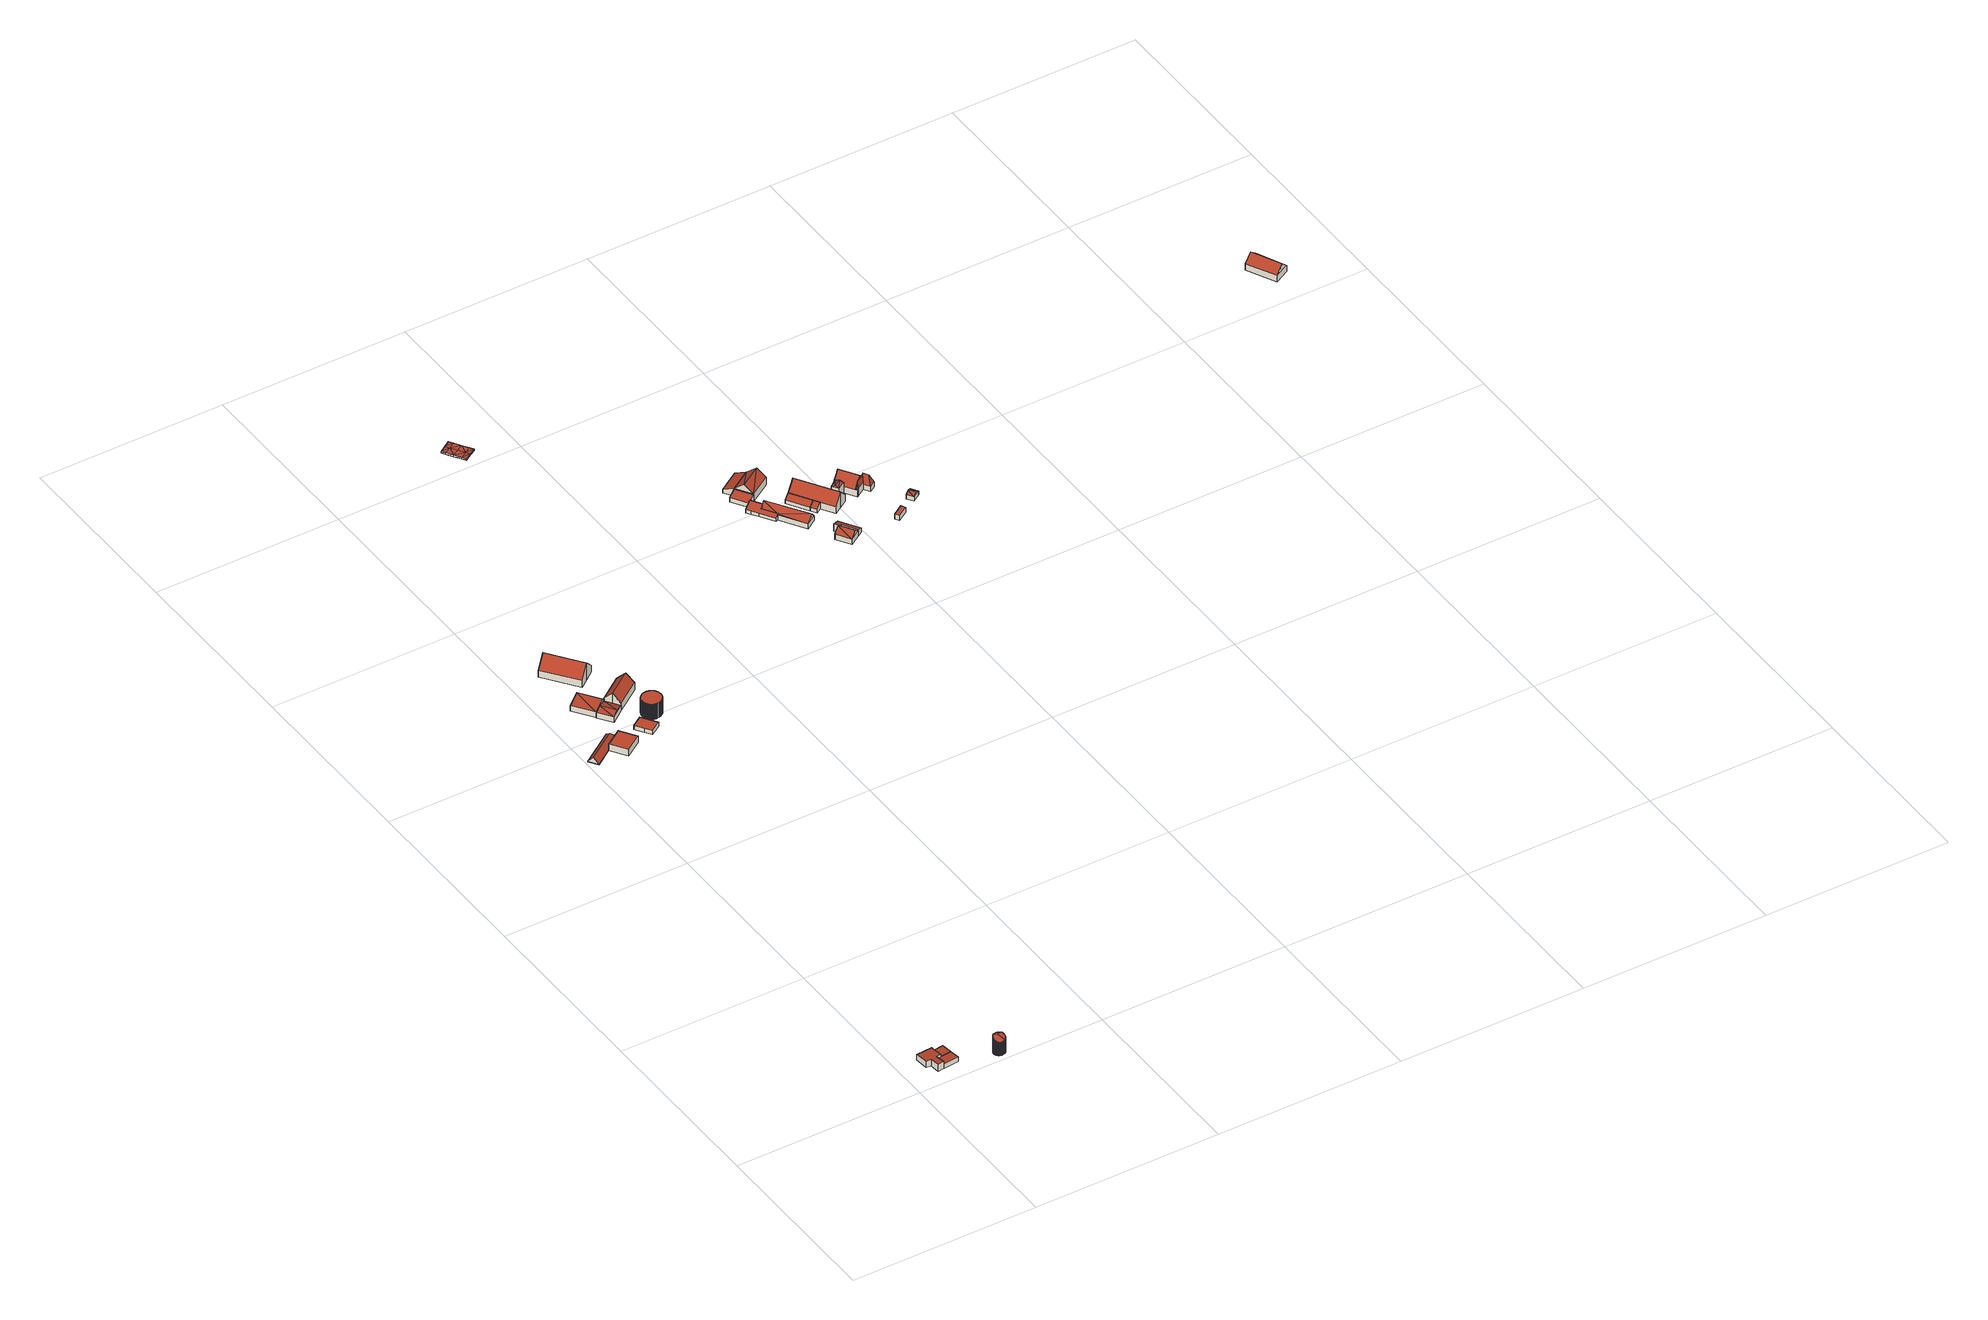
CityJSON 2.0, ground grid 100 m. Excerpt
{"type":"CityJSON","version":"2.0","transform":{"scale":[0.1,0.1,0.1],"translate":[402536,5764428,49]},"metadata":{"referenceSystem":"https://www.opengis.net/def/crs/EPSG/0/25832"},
"CityObjects":{
"building1":{"type":"Building","attributes":{"Gemeindeschluessel":"05515000","Geometrietyp2DReferenz":"3000","function":"31001_2700","roofType":"2100","measuredHeight":4.2},"geometry":[{"type":"Solid","lod":"2","boundaries":[[[[0,1,2,3]],[[4,5,1,0]],[[6,7,5,4]],[[8,9,7,6]],[[10,11,9,8]],[[12,13,11,10]],[[14,15,13,12]],[[16,17,15,14]],[[3,2,17,16]],[[14,12,10,8,6,4,0,3,16]],[[1,5,7,9,11,13,15,17,2]]]],"semantics":{"surfaces":[{"type":"WallSurface"},{"type":"RoofSurface"},{"type":"GroundSurface"}],"values":[[0,0,0,0,0,0,0,0,0,1,2]]}}]},
"building2":{"type":"Building","attributes":{"Gemeindeschluessel":"05515000","Geometrietyp2DReferenz":"3000","function":"31001_2460","roofType":"2100","measuredHeight":2.82},"geometry":[{"type":"Solid","lod":"2","boundaries":[[[[18,19,20,21]],[[22,23,19,18]],[[24,25,23,22]],[[26,27,25,24]],[[28,29,27,26]],[[30,31,29,28]],[[21,20,31,30]],[[28,26,24,22,18,21,30]],[[19,23,25,27,29,31,20]]]],"semantics":{"surfaces":[{"type":"WallSurface"},{"type":"RoofSurface"},{"type":"GroundSurface"}],"values":[[0,0,0,0,0,0,0,1,2]]}}]},
"building3":{"type":"Building","attributes":{"Gemeindeschluessel":"05515000","Geometrietyp2DReferenz":"3000","function":"51009_1610","roofType":"2100","measuredHeight":2.55},"geometry":[{"type":"Solid","lod":"2","boundaries":[[[[32,33,27,26]],[[34,35,33,32]],[[28,29,35,34]],[[26,27,29,28]],[[34,32,26,28]],[[33,35,29,27]]]],"semantics":{"surfaces":[{"type":"WallSurface"},{"type":"RoofSurface"},{"type":"GroundSurface"}],"values":[[0,0,0,0,1,2]]}}]},
"building4":{"type":"Building","attributes":{"Gemeindeschluessel":"05515000","Geometrietyp2DReferenz":"3000","function":"51003_1201","roofType":"5000","measuredHeight":9.7},"geometry":[{"type":"Solid","lod":"2","boundaries":[[[[36,37,38]],[[39,40,37,36]],[[41,42,40,39]],[[43,44,42,41]],[[45,46,44,43]],[[47,48,46,45]],[[49,50,48,47]],[[51,52,50,49]],[[53,54,52,51]],[[55,56,54,53]],[[57,58,56,55]],[[59,60,58,57]],[[61,62,60,59]],[[63,64,62,61]],[[65,66,64,63]],[[67,68,66,65]],[[69,70,68,67]],[[71,72,70,69]],[[73,74,72,71]],[[75,76,74,73]],[[77,78,76,75]],[[79,80,78,77]],[[81,82,80,79]],[[83,84,82,81]],[[85,86,84,83]],[[87,88,86,85]],[[89,90,88,87]],[[91,92,90,89]],[[93,94,92,91]],[[95,96,94,93]],[[97,98,96,95]],[[99,100,98,97]],[[101,102,100,99]],[[103,104,102,101]],[[105,106,104,103]],[[107,108,106,105]],[[109,110,108,107]],[[111,112,110,109]],[[113,114,112,111]],[[115,116,114,113]],[[117,118,116,115]],[[119,120,118,117]],[[121,122,120,119]],[[123,124,122,121]],[[125,126,124,123]],[[127,128,126,125]],[[129,130,128,127]],[[131,132,130,129]],[[133,134,132,131]],[[135,136,134,133]],[[137,138,136,135]],[[139,140,138,137]],[[141,142,140,139]],[[143,144,142,141]],[[145,146,144,143]],[[38,37,146,145]],[[103,101,99,97,95,93,91,147,148,119,117,115,113,111,109,107,105]],[[89,87,85,83,81,79,77,75,73,71,69,67,65,63,61,59,149,148,147]],[[119,148,149,57,55,53,51,49,47,45,43,41,39,36,38,145,143,141,139,137,135,133,131,129,127,125,123,121]],[[57,149,59]],[[89,147,91]],[[40,42,44,46,48,50,52,54,56,58,60,62,64,66,68,70,72,74,76,78,80,82,84,86,88,90,92,94,96,98,100,102,104,106,108,110,112,114,116,118,120,122,124,126,128,130,132,134,136,138,140,142,144,146,37]]]],"semantics":{"surfaces":[{"type":"WallSurface"},{"type":"RoofSurface"},{"type":"GroundSurface"}],"values":[[0,0,0,0,0,0,0,0,0,0,0,0,0,0,0,0,0,0,0,0,0,0,0,0,0,0,0,0,0,0,0,0,0,0,0,0,0,0,0,0,0,0,0,0,0,0,0,0,0,0,0,0,0,0,0,0,1,1,1,0,0,2]]}}]},
"building5":{"type":"Building","attributes":{"Gemeindeschluessel":"05515000","Geometrietyp2DReferenz":"3000","function":"51003_1201","roofType":"5000","measuredHeight":3.53},"geometry":[{"type":"Solid","lod":"2","boundaries":[[[[150,151,152,153]],[[154,155,151,150]],[[156,157,155,154]],[[158,159,157,156]],[[153,152,159,158]],[[156,154,150,160,161]],[[150,153,160]],[[158,161,160,153]],[[161,158,156]],[[151,155,157,159,152]]]],"semantics":{"surfaces":[{"type":"WallSurface"},{"type":"RoofSurface"},{"type":"GroundSurface"}],"values":[[0,0,0,0,0,1,1,1,0,2]]}}]},
"building6":{"type":"Building","attributes":{"Gemeindeschluessel":"05515000","Geometrietyp2DReferenz":"3000","function":"31001_2700","roofType":"1000","measuredHeight":3.79},"geometry":[{"type":"Solid","lod":"2","boundaries":[[[[162,155,163,164]],[[165,151,155,162]],[[166,167,151,165]],[[164,163,167,166]],[[165,162,164,166]],[[155,151,167,163]]]],"semantics":{"surfaces":[{"type":"WallSurface"},{"type":"RoofSurface"},{"type":"GroundSurface"}],"values":[[0,0,0,0,1,2]]}}]},
"building7":{"type":"Building","attributes":{"Gemeindeschluessel":"05515000","Geometrietyp2DReferenz":"3000","function":"31001_2700","roofType":"3100","measuredHeight":5.2},"geometry":[{"type":"Solid","lod":"2","boundaries":[[[[168,169,170,171]],[[172,173,169,168]],[[174,175,173,172]],[[171,170,175,174]],[[168,176,172]],[[174,177,171]],[[171,177,176]],[[176,168,171]],[[177,174,172]],[[172,176,177]],[[169,173,175,170]]]],"semantics":{"surfaces":[{"type":"WallSurface"},{"type":"RoofSurface"},{"type":"GroundSurface"}],"values":[[0,0,0,0,0,0,1,1,1,1,2]]}}]},
"building8":{"type":"Building","attributes":{"Gemeindeschluessel":"05515000","Geometrietyp2DReferenz":"3000","function":"31001_2700","roofType":"3100","measuredHeight":4.44},"geometry":[{"type":"Solid","lod":"2","boundaries":[[[[178,179,180,181]],[[182,183,179,178]],[[184,185,183,182]],[[181,180,185,184]],[[178,186,182]],[[184,187,181]],[[186,178,181]],[[181,187,186]],[[182,186,187]],[[187,184,182]],[[179,183,185,180]]]],"semantics":{"surfaces":[{"type":"WallSurface"},{"type":"RoofSurface"},{"type":"GroundSurface"}],"values":[[0,0,0,0,0,0,1,1,1,1,2]]}}]},
"building9":{"type":"Building","attributes":{"Gemeindeschluessel":"05515000","Geometrietyp2DReferenz":"3000","function":"31001_2700","roofType":"1000","measuredHeight":2.48},"geometry":[{"type":"Solid","lod":"2","boundaries":[[[[188,189,190,191]],[[192,193,189,188]],[[194,195,193,192]],[[196,197,195,194]],[[191,190,197,196]],[[194,192,188,191,196]],[[189,193,195,197,190]]]],"semantics":{"surfaces":[{"type":"WallSurface"},{"type":"RoofSurface"},{"type":"GroundSurface"}],"values":[[0,0,0,0,0,1,2]]}}]},
"building10":{"type":"Building","attributes":{"Gemeindeschluessel":"05515000","Geometrietyp2DReferenz":"3000","function":"31001_1000","roofType":"3100","measuredHeight":10.06},"address":[{"country":"Germany","locality":"Münster","thoroughfareNumber":"19","thoroughfareName":"Luntenstiege"}],"geometry":[{"type":"Solid","lod":"2","boundaries":[[[[198,199,200,201]],[[202,203,199,198]],[[204,205,203,202]],[[206,207,205,204]],[[208,209,207,206]],[[210,211,209,208]],[[212,213,211,210]],[[201,200,213,212]],[[206,204,202,208]],[[198,201,212,210,208,202]],[[199,203,205,207,209,211,213,200]]]],"semantics":{"surfaces":[{"type":"WallSurface"},{"type":"RoofSurface"},{"type":"GroundSurface"}],"values":[[0,0,0,0,0,0,0,0,1,1,2]]}}]},
"building11":{"type":"Building","attributes":{"Gemeindeschluessel":"05515000","Geometrietyp2DReferenz":"3000","function":"31001_2700","roofType":"5000","measuredHeight":8.84},"geometry":[{"type":"Solid","lod":"2","boundaries":[[[[214,215,216,217]],[[218,219,215,214]],[[220,221,219,218]],[[222,179,221,220]],[[223,224,179,222]],[[225,180,224,223]],[[226,227,180,225]],[[217,216,227,226]],[[222,220,218,223]],[[214,217,226,225,223,218]],[[215,219,221,179,224,180,227,216]]]],"semantics":{"surfaces":[{"type":"WallSurface"},{"type":"RoofSurface"},{"type":"GroundSurface"}],"values":[[0,0,0,0,0,0,0,0,1,1,2]]}}]},
"building12":{"type":"Building","attributes":{"Gemeindeschluessel":"05515000","Geometrietyp2DReferenz":"3000","function":"51003_1201","roofType":"1000","measuredHeight":9},"geometry":[{"type":"Solid","lod":"2","boundaries":[[[[228,229,230,231]],[[232,233,229,228]],[[234,235,233,232]],[[236,237,235,234]],[[238,239,237,236]],[[240,241,239,238]],[[242,243,241,240]],[[244,245,243,242]],[[246,247,245,244]],[[248,249,247,246]],[[250,251,249,248]],[[252,253,251,250]],[[254,255,253,252]],[[256,257,255,254]],[[258,259,257,256]],[[260,261,259,258]],[[262,263,261,260]],[[264,265,263,262]],[[266,267,265,264]],[[268,269,267,266]],[[270,271,269,268]],[[272,273,271,270]],[[274,275,273,272]],[[276,277,275,274]],[[278,279,277,276]],[[280,281,279,278]],[[282,283,281,280]],[[284,285,283,282]],[[286,287,285,284]],[[288,289,287,286]],[[290,291,289,288]],[[292,293,291,290]],[[294,295,293,292]],[[296,297,295,294]],[[298,299,297,296]],[[300,301,299,298]],[[302,303,301,300]],[[304,305,303,302]],[[306,307,305,304]],[[308,309,307,306]],[[310,311,309,308]],[[312,313,311,310]],[[314,315,313,312]],[[316,317,315,314]],[[318,319,317,316]],[[320,321,319,318]],[[322,323,321,320]],[[324,325,323,322]],[[326,327,325,324]],[[328,329,327,326]],[[330,331,329,328]],[[332,333,331,330]],[[334,335,333,332]],[[336,337,335,334]],[[338,339,337,336]],[[340,341,339,338]],[[342,343,341,340]],[[344,345,343,342]],[[346,347,345,344]],[[348,349,347,346]],[[350,351,349,348]],[[352,353,351,350]],[[354,355,353,352]],[[356,357,355,354]],[[358,359,357,356]],[[360,361,359,358]],[[362,363,361,360]],[[364,365,363,362]],[[366,367,365,364]],[[368,369,367,366]],[[370,371,369,368]],[[231,230,371,370]],[[368,366,364,362,360,358,356,354,352,350,348,346,344,342,340,338,336,334,332,330,328,326,324,322,320,318,316,314,312,310,308,306,304,302,300,298,296,294,292,290,288,286,284,282,280,278,276,274,272,270,268,266,264,262,260,258,256,254,252,250,248,246,244,242,240,238,236,234,232,228,231,370]],[[229,233,235,237,239,241,243,245,247,249,251,253,255,257,259,261,263,265,267,269,271,273,275,277,279,281,283,285,287,289,291,293,295,297,299,301,303,305,307,309,311,313,315,317,319,321,323,325,327,329,331,333,335,337,339,341,343,345,347,349,351,353,355,357,359,361,363,365,367,369,371,230]]]],"semantics":{"surfaces":[{"type":"WallSurface"},{"type":"RoofSurface"},{"type":"GroundSurface"}],"values":[[0,0,0,0,0,0,0,0,0,0,0,0,0,0,0,0,0,0,0,0,0,0,0,0,0,0,0,0,0,0,0,0,0,0,0,0,0,0,0,0,0,0,0,0,0,0,0,0,0,0,0,0,0,0,0,0,0,0,0,0,0,0,0,0,0,0,0,0,0,0,0,0,1,2]]}}]},
"building13":{"type":"Building","attributes":{"Gemeindeschluessel":"05515000","Geometrietyp2DReferenz":"3000","function":"31001_2700","roofType":"2100","measuredHeight":2.66},"geometry":[{"type":"Solid","lod":"2","boundaries":[[[[372,373,374,375]],[[376,377,373,372]],[[378,379,377,376]],[[375,374,379,378]],[[376,372,375,378]],[[373,377,379,374]]]],"semantics":{"surfaces":[{"type":"WallSurface"},{"type":"RoofSurface"},{"type":"GroundSurface"}],"values":[[0,0,0,0,1,2]]}}]},
"building14":{"type":"Building","attributes":{"Geometrietyp2DReferenz":"2000","Gemeindeschluessel":"05515000","function":"53001_1800","roofType":"9999","measuredHeight":1},"geometry":[{"type":"Solid","lod":"2","boundaries":[[[[380,381,382]],[[381,383,382]],[[384,385,380]],[[385,381,380]],[[386,387,384]],[[387,385,384]],[[388,389,386]],[[389,387,386]],[[390,391,388]],[[391,389,388]],[[392,393,390]],[[393,391,390]],[[394,395,392]],[[395,393,392]],[[396,397,394]],[[397,395,394]],[[398,399,396]],[[399,397,396]],[[400,401,398]],[[401,399,398]],[[402,403,400]],[[403,401,400]],[[404,405,402]],[[405,403,402]],[[382,383,404]],[[383,405,404]],[[406,383,385]],[[385,383,381]],[[407,406,387]],[[387,406,385]],[[408,407,387]],[[408,387,389]],[[393,408,391]],[[391,408,389]],[[403,405,406]],[[406,405,383]],[[401,403,406]],[[401,406,407]],[[401,407,399]],[[393,397,408]],[[399,407,408]],[[399,408,397]],[[395,397,393]],[[409,384,382]],[[384,380,382]],[[410,386,409]],[[386,384,409]],[[411,386,410]],[[411,388,386]],[[392,390,411]],[[390,388,411]],[[402,409,404]],[[409,382,404]],[[400,409,402]],[[400,410,409]],[[400,398,410]],[[398,411,410]],[[398,396,411]],[[394,392,396]],[[392,411,396]]]],"semantics":{"surfaces":[{"type":"WallSurface"},{"type":"GroundSurface"},{"type":"RoofSurface"}],"values":[[0,0,0,0,0,0,0,0,0,0,0,0,0,0,0,0,0,0,0,0,0,0,0,0,0,0,1,1,1,1,1,1,1,1,1,1,1,1,1,1,1,1,1,2,2,2,2,2,2,2,2,2,2,2,2,2,2,2,2,2]]}}]},
"building15":{"type":"Building","attributes":{"Gemeindeschluessel":"05515000","Geometrietyp2DReferenz":"3000","function":"51009_1610","roofType":"5000","measuredHeight":4.32},"geometry":[{"type":"Solid","lod":"2","boundaries":[[[[412,413,414,415]],[[416,417,413,412]],[[418,419,417,416]],[[420,421,419,418]],[[422,423,421,420]],[[424,425,423,422]],[[426,427,425,424]],[[428,429,427,426]],[[415,414,429,428]],[[416,412,415,430,431,424,422,420,418]],[[428,426,431,430]],[[428,430,415]],[[424,431,426]],[[413,417,419,421,423,425,427,429,414]]]],"semantics":{"surfaces":[{"type":"WallSurface"},{"type":"RoofSurface"},{"type":"GroundSurface"}],"values":[[0,0,0,0,0,0,0,0,0,1,1,0,0,2]]}}]},
"building16":{"type":"Building","attributes":{"Gemeindeschluessel":"05515000","Geometrietyp2DReferenz":"3000","function":"31001_2700","roofType":"2100","measuredHeight":4.24},"geometry":[{"type":"Solid","lod":"2","boundaries":[[[[432,433,434,435]],[[436,437,433,432]],[[438,439,437,436]],[[440,441,439,438]],[[435,434,441,440]],[[438,436,432,435,440]],[[433,437,439,441,434]]]],"semantics":{"surfaces":[{"type":"WallSurface"},{"type":"RoofSurface"},{"type":"GroundSurface"}],"values":[[0,0,0,0,0,1,2]]}}]},
"building17":{"type":"Building","attributes":{"Gemeindeschluessel":"05515000","Geometrietyp2DReferenz":"3000","function":"31001_2700","roofType":"5000","measuredHeight":5.82},"geometry":[{"type":"Solid","lod":"2","boundaries":[[[[442,443,444,445]],[[446,447,443,442]],[[448,449,447,446]],[[450,451,449,448]],[[452,453,451,450]],[[445,444,453,452]],[[450,446,454]],[[450,454,455]],[[455,452,450]],[[450,448,446]],[[442,445,455]],[[455,454,442]],[[442,454,446]],[[452,455,445]],[[443,447,449,451,453,444]]]],"semantics":{"surfaces":[{"type":"WallSurface"},{"type":"RoofSurface"},{"type":"GroundSurface"}],"values":[[0,0,0,0,0,0,1,1,1,1,1,1,0,0,2]]}}]},
"building18":{"type":"Building","attributes":{"Gemeindeschluessel":"05515000","Geometrietyp2DReferenz":"3000","function":"51009_1610","roofType":"2100","measuredHeight":4.45},"geometry":[{"type":"Solid","lod":"2","boundaries":[[[[456,457,458,459]],[[460,433,457,456]],[[461,462,433,460]],[[459,458,462,461]],[[460,456,459,461]],[[457,433,462,458]]]],"semantics":{"surfaces":[{"type":"WallSurface"},{"type":"RoofSurface"},{"type":"GroundSurface"}],"values":[[0,0,0,0,1,2]]}}]},
"building19":{"type":"Building","attributes":{"Gemeindeschluessel":"05515000","Geometrietyp2DReferenz":"3000","function":"31001_2700","roofType":"5000","measuredHeight":8.55},"geometry":[{"type":"Solid","lod":"2","boundaries":[[[[463,464,465,456]],[[466,467,464,463]],[[468,469,467,466]],[[460,470,469,468]],[[456,465,470,460]],[[463,471,472]],[[463,456,460,471]],[[466,472,468]],[[471,468,472]],[[472,466,463]],[[471,460,468]],[[464,467,469,470,465]]]],"semantics":{"surfaces":[{"type":"WallSurface"},{"type":"RoofSurface"},{"type":"GroundSurface"}],"values":[[0,0,0,0,0,1,1,1,1,0,0,2]]}}]},
"building20":{"type":"Building","attributes":{"Gemeindeschluessel":"05515000","Geometrietyp2DReferenz":"3000","function":"31001_2460","roofType":"3100","measuredHeight":5.97},"geometry":[{"type":"Solid","lod":"2","boundaries":[[[[473,474,475,476]],[[477,478,474,473]],[[479,480,478,477]],[[481,482,480,479]],[[476,475,482,481]],[[481,483,484]],[[484,476,481]],[[483,479,477]],[[477,485,484,483]],[[484,485,473,476]],[[485,477,473]],[[483,481,479]],[[474,478,480,482,475]]]],"semantics":{"surfaces":[{"type":"WallSurface"},{"type":"RoofSurface"},{"type":"GroundSurface"}],"values":[[0,0,0,0,0,1,1,1,1,0,0,0,2]]}}]},
"building21":{"type":"Building","attributes":{"Gemeindeschluessel":"05515000","Geometrietyp2DReferenz":"3000","function":"51009_1610","roofType":"2100","measuredHeight":4.4},"geometry":[{"type":"Solid","lod":"2","boundaries":[[[[485,474,478,486]],[[487,488,474,485]],[[489,490,488,487]],[[491,492,490,489]],[[493,480,492,491]],[[486,478,480,493]],[[491,489,487,485,486,493]],[[474,488,490,492,480,478]]]],"semantics":{"surfaces":[{"type":"WallSurface"},{"type":"RoofSurface"},{"type":"GroundSurface"}],"values":[[0,0,0,0,0,0,1,2]]}}]},
"building22":{"type":"Building","attributes":{"Gemeindeschluessel":"05515000","Geometrietyp2DReferenz":"3000","function":"51009_1610","roofType":"2100","measuredHeight":4.05},"geometry":[{"type":"Solid","lod":"2","boundaries":[[[[494,495,496,497]],[[498,499,495,494]],[[500,501,499,498]],[[497,496,501,500]],[[498,494,497,500]],[[495,499,501,496]]]],"semantics":{"surfaces":[{"type":"WallSurface"},{"type":"RoofSurface"},{"type":"GroundSurface"}],"values":[[0,0,0,0,1,2]]}}]},
"building23":{"type":"Building","attributes":{"Gemeindeschluessel":"05515000","Geometrietyp2DReferenz":"3000","function":"31001_1000"},"address":[{"country":"Germany","locality":"Münster","thoroughfareNumber":"8","thoroughfareName":"Luntenstiege"}],"children":["building23-1","building23-2"]},
"building23-1":{"type":"BuildingPart","attributes":{"roofType":"3100","measuredHeight":8.98},"parents":["building23"],"geometry":[{"type":"Solid","lod":"2","boundaries":[[[[502,503,504,505]],[[506,507,503,502]],[[508,509,507,506]],[[510,496,509,508]],[[511,501,496,510]],[[512,513,514,515]],[[516,517,513,512]],[[518,519,517,516]],[[520,521,519,518]],[[505,504,521,520]],[[512,515,511,510,508,506,516]],[[502,505,520,518,516,506]],[[503,507,509,496,501,514,513,517,519,521,504]],[[514,501,511,515]]]],"semantics":{"surfaces":[{"type":"WallSurface"},{"type":"RoofSurface"},{"type":"GroundSurface"},{"type":"ClosureSurface"}],"values":[[0,0,0,0,0,0,0,0,0,0,1,1,2,3]]}}]},
"building23-2":{"type":"BuildingPart","attributes":{"roofType":"2100","measuredHeight":4.05},"parents":["building23"],"geometry":[{"type":"Solid","lod":"2","boundaries":[[[[522,515,514,523,524]],[[498,499,501,511,500]],[[524,523,499,498]],[[500,522,524,498]],[[514,501,499,523]],[[511,515,522,500]],[[501,514,515,511]]]],"semantics":{"surfaces":[{"type":"WallSurface"},{"type":"RoofSurface"},{"type":"GroundSurface"},{"type":"ClosureSurface"}],"values":[[0,0,0,1,2,0,3]]}}]},
"building24":{"type":"Building","attributes":{"Gemeindeschluessel":"05515000","Geometrietyp2DReferenz":"3000","function":"31001_1000"},"address":[{"country":"Germany","locality":"Münster","thoroughfareNumber":"8a","thoroughfareName":"Luntenstiege"}],"children":["building24-1","building24-2","building24-3"]},
"building24-1":{"type":"BuildingPart","attributes":{"roofType":"3100","measuredHeight":6.98},"parents":["building24"],"geometry":[{"type":"Solid","lod":"2","boundaries":[[[[525,526,527,528,529]],[[530,531,532,533,534]],[[529,528,531,530]],[[525,535,534]],[[530,536,529]],[[536,535,525]],[[525,529,536]],[[530,534,535]],[[535,536,530]],[[527,532,531,528]],[[526,525,534,533]],[[532,527,526,533]]]],"semantics":{"surfaces":[{"type":"WallSurface"},{"type":"RoofSurface"},{"type":"GroundSurface"},{"type":"ClosureSurface"}],"values":[[0,0,0,0,0,1,1,1,1,2,0,3]]}}]},
"building24-2":{"type":"BuildingPart","attributes":{"roofType":"3100","measuredHeight":8.73},"parents":["building24"],"geometry":[{"type":"Solid","lod":"2","boundaries":[[[[533,532,537,538]],[[539,540,527,526]],[[541,542,540,539]],[[543,544,542,541]],[[545,546,547,544,543]],[[548,549,550,551,552]],[[553,554,549,548]],[[555,556,554,553]],[[538,537,556,555]],[[552,557,558,545,543,541,548]],[[539,526,533,538,555,553,548,541]],[[532,527,540,542,544,547,550,549,554,556,537]],[[527,532,533,526]],[[557,552,551]],[[545,558,546]],[[550,547,546,551]],[[546,558,557,551]]]],"semantics":{"surfaces":[{"type":"WallSurface"},{"type":"RoofSurface"},{"type":"GroundSurface"},{"type":"ClosureSurface"}],"values":[[0,0,0,0,0,0,0,0,0,1,1,2,3,0,0,3,3]]}}]},
"building24-3":{"type":"BuildingPart","attributes":{"roofType":"5000","measuredHeight":7.95},"parents":["building24"],"geometry":[{"type":"Solid","lod":"2","boundaries":[[[[559,560,561,562]],[[563,564,560,559]],[[551,550,564,563]],[[562,561,547,546]],[[557,551,563,559,565,566]],[[559,562,565]],[[546,558,566,565,562]],[[560,564,550,547,561]],[[550,551,546,547]],[[557,566,558]],[[551,557,558,546]]]],"semantics":{"surfaces":[{"type":"WallSurface"},{"type":"RoofSurface"},{"type":"GroundSurface"},{"type":"ClosureSurface"}],"values":[[0,0,0,0,1,1,1,2,3,0,3]]}}]},
"building25":{"type":"Building","attributes":{"Gemeindeschluessel":"05515000","Geometrietyp2DReferenz":"3000","function":"31001_2740","roofType":"1000","measuredHeight":3},"geometry":[{"type":"Solid","lod":"2","boundaries":[[[[567,568,569,570]],[[571,572,568,567]],[[573,574,572,571]],[[570,569,574,573]],[[571,567,570,573]],[[568,572,574,569]]]],"semantics":{"surfaces":[{"type":"WallSurface"},{"type":"RoofSurface"},{"type":"GroundSurface"}],"values":[[0,0,0,0,1,2]]}}]},
"building26":{"type":"Building","attributes":{"Gemeindeschluessel":"05515000","Geometrietyp2DReferenz":"3000","function":"51009_1610","roofType":"5000","measuredHeight":8.45},"geometry":[{"type":"Solid","lod":"2","boundaries":[[[[553,575,576,555]],[[577,578,575,553]],[[579,580,578,577]],[[555,576,580,579]],[[579,577,581]],[[581,577,553,582]],[[553,555,582]],[[582,555,579,581]],[[575,578,580,576]]]],"semantics":{"surfaces":[{"type":"WallSurface"},{"type":"RoofSurface"},{"type":"GroundSurface"}],"values":[[0,0,0,0,0,1,1,1,2]]}}]},
"building27":{"type":"Building","attributes":{"Gemeindeschluessel":"05515000","Geometrietyp2DReferenz":"3000","function":"31001_1310","roofType":"3100","measuredHeight":3.65},"geometry":[{"type":"Solid","lod":"2","boundaries":[[[[583,584,585,586]],[[587,588,584,583]],[[589,590,588,587]],[[586,585,590,589]],[[583,591,587]],[[589,592,586]],[[586,592,591]],[[591,583,586]],[[592,589,587]],[[587,591,592]],[[584,588,590,585]]]],"semantics":{"surfaces":[{"type":"WallSurface"},{"type":"RoofSurface"},{"type":"GroundSurface"}],"values":[[0,0,0,0,0,0,1,1,1,1,2]]}}]},
"building28":{"type":"Building","attributes":{"Gemeindeschluessel":"05515000","Geometrietyp2DReferenz":"3000","function":"31001_2700","roofType":"5000","measuredHeight":7.68},"geometry":[{"type":"Solid","lod":"2","boundaries":[[[[593,594,595,596]],[[597,598,594,593]],[[599,600,598,597]],[[596,595,600,599]],[[601,602,593,596]],[[601,599,597]],[[597,602,601]],[[599,601,596]],[[593,602,597]],[[594,598,600,595]]]],"semantics":{"surfaces":[{"type":"WallSurface"},{"type":"RoofSurface"},{"type":"GroundSurface"}],"values":[[0,0,0,0,1,1,1,0,0,2]]}}]}
},
"vertices":[
[138,55,80],[138,55,38],[170,58,38],[170,58,80],[133,106,76],[133,106,38],[106,107,76],[106,107,38],[99,179,70],[99,179,38],[185,185,70],[185,185,38],[186,173,71],[186,173,38],[191,114,76],[191,114,38],[165,111,76],[165,111,38],
[173,59,67],[173,59,39],[173,56,39],[173,56,67],[170,58,67],[170,58,39],[165,111,64],[165,111,39],[191,114,64],[191,114,39],[249,120,64],[249,120,39],[255,65,67],[255,65,39],
[186,173,61],[186,173,39],[243,179,61],[243,179,39],
[432,17,115],[432,17,32],[432,17,114],[430,19,115],[430,19,32],[430,22,116],[430,22,32],[429,24,117],[429,24,32],[428,27,118],[428,27,32],[428,30,120],[428,30,32],[428,34,121],[428,34,32],[428,37,123],[428,37,32],[429,41,124],[429,41,32],[431,44,126],[431,44,32],[433,48,128],[433,48,32],[435,51,129],[435,51,32],[438,54,128],[438,54,32],[442,57,127],[442,57,32],[446,59,126],[446,59,32],[450,60,125],[450,60,32],[454,61,125],[454,61,32],[458,62,125],[458,62,32],[462,61,124],[462,61,32],[466,61,124],[466,61,32],[469,59,124],[469,59,32],[472,58,124],[472,58,32],[475,56,124],[475,56,32],[477,54,125],[477,54,32],[479,53,125],[479,53,32],[481,51,125],[481,51,32],[483,49,126],[483,49,32],[484,47,125],[484,47,32],[485,45,124],[485,45,32],[486,42,124],[486,42,32],[487,40,123],[487,40,32],[487,37,122],[487,37,32],[488,34,121],[488,34,32],[488,31,120],[488,31,32],[488,28,119],[488,28,32],[487,24,118],[487,24,32],[486,20,117],[486,20,32],[484,17,116],[484,17,32],[482,13,116],[482,13,32],[479,10,115],[479,10,32],[475,7,115],[475,7,32],[472,5,115],[472,5,32],[468,3,114],[468,3,32],[463,2,113],[463,2,32],[459,2,112],[459,2,32],[455,2,111],[455,2,32],[451,2,111],[451,2,32],[448,3,111],[448,3,32],[445,5,111],[445,5,32],[442,6,111],[442,6,32],[439,8,112],[439,8,32],[437,10,112],[437,10,32],[435,12,113],[435,12,32],[434,14,113],[434,14,32],[432,16,114],[432,16,32],[483,48,126],[456,43,129],[434,50,129],
[223,2942,22],[223,2942,20],[188,2990,20],[188,2990,22],[133,2881,22],[133,2881,20],[39,2816,22],[39,2816,20],[6,2864,22],[6,2864,20],[181,2949,56],[23,2840,55],
[133,2881,58],[190,2798,20],[190,2798,58],[223,2942,58],[279,2859,58],[279,2859,20],
[138,3220,54],[138,3220,22],[213,3115,22],[213,3115,54],[216,3275,54],[216,3275,22],[291,3170,54],[291,3170,22],[202,3265,74],[276,3160,74],
[339,3097,52],[339,3097,21],[290,3169,21],[290,3169,52],[264,3043,52],[264,3043,21],[213,3115,52],[213,3115,21],[295,3066,65],[245,3137,65],
[369,2986,45],[369,2986,20],[314,2950,20],[314,2950,45],[423,2908,45],[423,2908,20],[367,2872,45],[367,2872,20],[345,2904,45],[345,2904,20],
[372,3408,64],[372,3408,23],[251,3570,23],[251,3570,64],[324,3372,123],[324,3372,23],[276,3336,64],[276,3336,23],[146,3509,64],[146,3509,23],[194,3545,123],[194,3545,23],[199,3549,117],[199,3549,23],[208,3537,117],[208,3537,23],
[421,3265,64],[421,3265,21],[289,3171,21],[289,3171,65],[447,3228,109],[447,3228,21],[473,3191,65],[473,3191,21],[339,3097,65],[314,3134,109],[314,3134,21],[290,3169,67],[291,3170,67],[291,3170,21],
[499,2999,111],[499,2999,21],[499,3004,21],[499,3004,111],[497,2995,111],[497,2995,21],[496,2990,111],[496,2990,21],[493,2985,111],[493,2985,21],[490,2981,111],[490,2981,21],[487,2976,111],[487,2976,21],[483,2972,111],[483,2972,21],[478,2969,111],[478,2969,21],[474,2966,111],[474,2966,21],[468,2963,111],[468,2963,21],[463,2961,111],[463,2961,21],[458,2960,111],[458,2960,21],[452,2960,111],[452,2960,21],[447,2959,111],[447,2959,21],[442,2960,111],[442,2960,21],[437,2961,111],[437,2961,21],[432,2962,111],[432,2962,21],[428,2964,111],[428,2964,21],[424,2966,111],[424,2966,21],[420,2968,111],[420,2968,21],[417,2971,111],[417,2971,21],[414,2973,111],[414,2973,21],[412,2976,111],[412,2976,21],[409,2978,111],[409,2978,21],[407,2981,111],[407,2981,21],[406,2983,111],[406,2983,21],[405,2985,111],[405,2985,21],[404,2987,111],[404,2987,21],[402,2989,111],[402,2989,21],[401,2992,111],[401,2992,21],[400,2996,111],[400,2996,21],[399,2999,111],[399,2999,21],[398,3003,111],[398,3003,21],[398,3007,111],[398,3007,21],[398,3011,111],[398,3011,21],[398,3015,111],[398,3015,21],[399,3020,111],[399,3020,21],[400,3025,111],[400,3025,21],[402,3029,111],[402,3029,21],[404,3034,111],[404,3034,21],[406,3039,111],[406,3039,21],[410,3043,111],[410,3043,21],[414,3047,111],[414,3047,21],[418,3051,111],[418,3051,21],[423,3054,111],[423,3054,21],[428,3057,111],[428,3057,21],[433,3059,111],[433,3059,21],[438,3060,111],[438,3060,21],[444,3061,111],[444,3061,21],[449,3061,111],[449,3061,21],[454,3061,111],[454,3061,21],[459,3060,111],[459,3060,21],[464,3059,111],[464,3059,21],[469,3057,111],[469,3057,21],[473,3056,111],[473,3056,21],[476,3053,111],[476,3053,21],[480,3051,111],[480,3051,21],[483,3049,111],[483,3049,21],[485,3046,111],[485,3046,21],[488,3044,111],[488,3044,21],[490,3041,111],[490,3041,21],[491,3038,111],[491,3038,21],[493,3036,111],[493,3036,21],[494,3033,111],[494,3033,21],[496,3031,111],[496,3031,21],[497,3027,111],[497,3027,21],[498,3024,111],[498,3024,21],[499,3021,111],[499,3021,21],[499,3017,111],[499,3017,21],[500,3013,111],[500,3013,21],[500,3008,111],[500,3008,21],
[508,3096,44],[508,3096,21],[493,3117,21],[493,3117,47],[458,3061,44],[458,3061,21],[443,3082,47],[443,3082,21],
[730,5200,17],[730,5200,7],[696,5178,17],[696,5178,7],[743,5179,18],[743,5179,8],[765,5144,18],[765,5144,8],[786,5111,18],[786,5111,8],[800,5090,17],[800,5090,7],[766,5069,17],[766,5069,7],[732,5047,17],[732,5047,7],[719,5067,18],[719,5067,8],[697,5101,18],[697,5101,8],[697,5102,18],[697,5102,8],[675,5137,18],[675,5137,8],[662,5157,17],[662,5157,7],[709,5158,8],[731,5123,8],[753,5089,8],[709,5158,18],[731,5123,18],[753,5089,18],
[1714,3906,46],[1714,3906,13],[1667,3980,13],[1667,3980,46],[1694,3894,33],[1694,3894,13],[1647,3968,33],[1647,3968,13],[1626,4000,33],[1626,4000,13],[1610,4025,33],[1610,4025,13],[1644,4046,55],[1644,4046,13],[1652,4051,52],[1652,4051,13],[1690,3995,51],[1690,3995,13],[1683,3990,56],[1646,4048,56],
[1630,4156,57],[1630,4156,14],[1590,4131,14],[1590,4131,40],[1685,4072,57],[1685,4072,14],[1652,4051,43],[1652,4051,14],[1644,4046,40],[1644,4046,14],
[1846,3805,42],[1846,3805,14],[1712,4009,14],[1712,4009,42],[1791,3769,42],[1791,3769,14],[1706,3901,42],[1706,3901,14],[1714,3906,42],[1714,3906,14],[1667,3980,42],[1667,3980,14],[1825,3791,72],[1691,3996,72],
[1743,4228,59],[1743,4228,14],[1711,4277,14],[1711,4277,35],[1630,4156,59],[1599,4205,35],[1599,4205,14],
[1745,4229,59],[1745,4229,15],[1743,4228,15],[1799,4145,59],[1799,4145,15],[1685,4072,59],[1685,4072,15],[1630,4156,15],[1658,4114,100],[1772,4186,100],
[1897,3665,46],[1897,3665,14],[1852,3637,14],[1852,3637,46],[1909,3672,46],[1909,3672,14],[1955,3598,46],[1955,3598,14],[1899,3562,46],[1899,3562,14],[1927,3580,74],[1880,3654,74],[1897,3665,58],
[1909,3672,53],[1880,3691,58],[1880,3691,14],[1919,3716,41],[1919,3716,14],[1983,3615,41],[1983,3615,14],[1955,3598,53],
[1887,3844,36],[1887,3844,15],[1916,3862,15],[1916,3862,55],[1868,3875,36],[1868,3875,15],[1896,3893,55],[1896,3893,15],
[2043,3847,54],[2043,3847,15],[2027,3873,15],[2027,3873,54],[2001,3821,105],[2001,3821,15],[1959,3795,54],[1959,3795,15],[1916,3862,54],[1896,3893,54],[1828,4001,54],[1828,4001,15],[1827,4001,15],[1827,4001,53],[1870,4027,105],[1870,4027,15],[1912,4054,53],[1912,4054,15],[2004,3908,54],[2004,3908,15],
[1827,4001,55],[1799,3983,15],[1799,3983,36],
[2046,3935,79],[2046,3935,55],[2046,3935,17],[2004,3908,17],[2004,3908,79],[2027,3873,79],[2027,3873,17],[2068,3900,17],[2068,3900,55],[2068,3900,79],[2057,3918,87],[2016,3890,87],
[2107,3840,17],[2107,3840,55],[2039,3946,55],[2039,3946,17],[2081,3973,104],[2081,3973,17],[2123,4000,55],[2123,4000,17],[2185,3904,55],[2185,3904,47],[2185,3904,17],[2143,3877,104],[2143,3877,17],[2152,3883,17],[2152,3883,47],[2152,3883,93],[2105,3853,60],[2105,3853,17],[2112,3843,60],[2112,3843,17],[2163,3890,80],[2181,3901,60],
[2179,3841,47],[2179,3841,17],[2212,3862,17],[2212,3862,47],[2158,3872,47],[2158,3872,17],[2185,3867,96],[2168,3893,96],
[2180,3595,44],[2180,3595,14],[2236,3629,14],[2236,3629,44],[2166,3616,44],[2166,3616,14],[2223,3651,44],[2223,3651,14],
[2105,3853,19],[2112,3843,19],[2152,3883,60],[2152,3883,19],[2158,3872,60],[2158,3872,19],[2155,3878,104],[2114,3851,104],
[2290,3712,39],[2290,3712,14],[2312,3678,14],[2312,3678,39],[2331,3739,39],[2331,3739,14],[2353,3704,39],[2353,3704,14],[2310,3725,50],[2333,3691,50],
[4518,4293,49],[4518,4293,11],[4595,4140,11],[4595,4140,49],[4599,4335,49],[4599,4335,11],[4674,4180,49],[4674,4180,11],[4636,4161,87],[4560,4314,87]
]}
